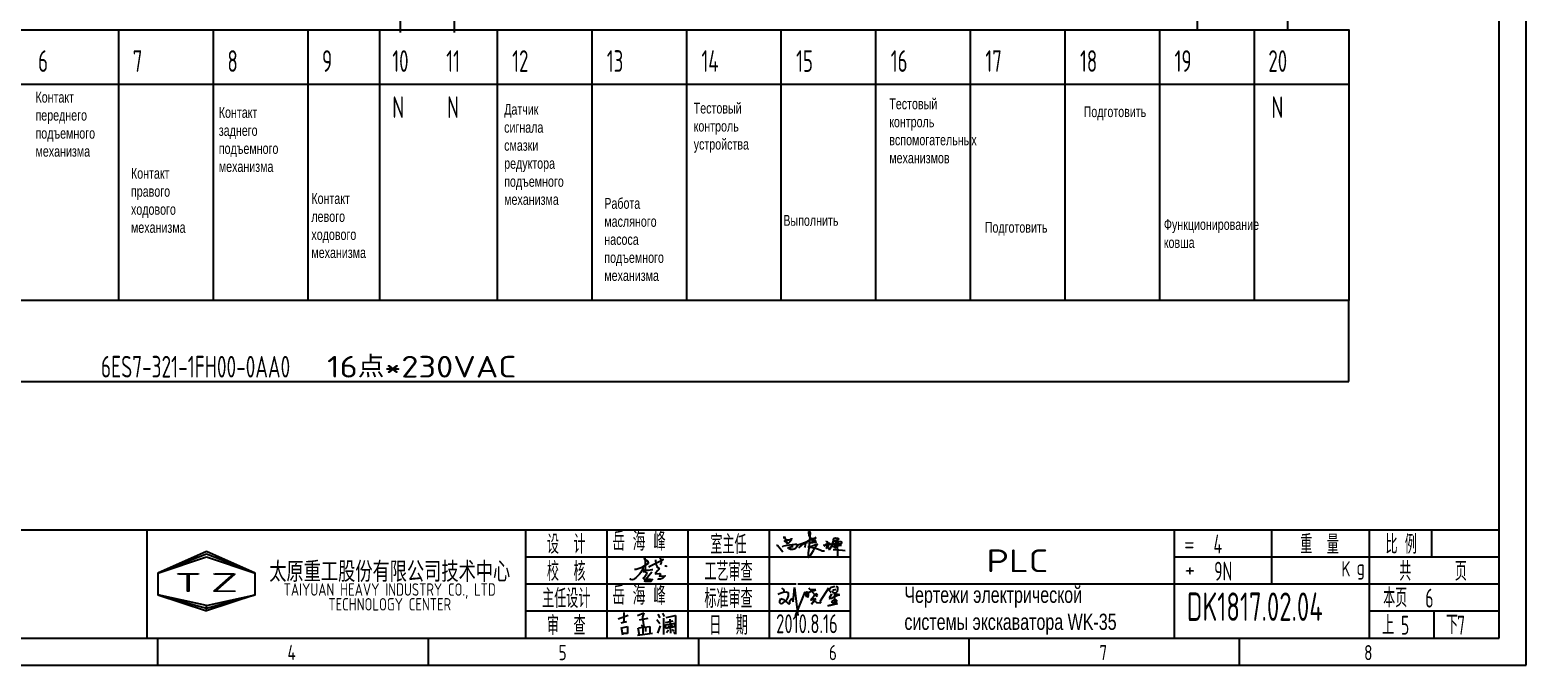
# Model space of a CAD drawing. Extents: x 590 to 9605, y -3741 to 975.
# Drawn here: x 3760.3 to 4037, y -1946.5 to -1829.1 of the extents above; entities that cross this region are included whole.
import ezdxf
from ezdxf.enums import TextEntityAlignment as Align

# ---------------------------------------------------------------- set-up
doc = ezdxf.new("R2010")
doc.units = 0
doc.header["$LTSCALE"] = 2
doc.header["$MEASUREMENT"] = 0
doc.linetypes.add('DASHED2', pattern=[0.375, 0.25, -0.125])
doc.layers.get('0').update_dxf_attribs({"linetype": 'CONTINUOUS'})
for name, color, linetype in [('01', 7, 'CONTINUOUS'), ('11', 3, 'CONTINUOUS'), ('CONTINUOUS', 7, 'CONTINUOUS')]:
    doc.layers.add(name, color=color, linetype=linetype)
doc.styles.add('ROMAN', font='ROMANC.shx', dxfattribs={"width": 0.7, "height": 0.7})
doc.styles.get("Standard").update_dxf_attribs({"font": 'isocp.shx', "width": 0.707, "bigfont": 'dfst.shx'})

# ---------------------------------------------------------------- blocks, each defined once
blk = doc.blocks.new('A$C5BE500A0')
for p, q in [((15.3, 41.2), (22.2, 26.1)), ((15.3, 40.1), (15.3, 41.2)), ((15.4, 37.7), (15.3, 40.1)), ((15.4, 32.4), (21, 34.6)), ((15.5, 31.8), (15.4, 32.4)), ((19.1, 30.1), (15.5, 31.8)), ((22.2, 26.1), (19.1, 30.1)), ((21, 34.6), (24.5, 35.1)), ((24.5, 35.1), (28.2, 35.6)), ((26.8, 30.7), (25.3, 29.5)), ((29.4, 34), (26.8, 30.7)), ((28.2, 35.6), (30.2, 36.8)), ((30.2, 38), (29.4, 34)), ((30.2, 36.8), (30.2, 38)), ((54.4, 27.2), (59.1, 30.4)), ((56.7, 31.7), (57.4, 29.6)), ((59.1, 30.4), (64.7, 33.7)), ((64.4, 48.9), (64.5, 51.6)), ((65.3, 44.3), (64.4, 48.9)), ((64.5, 51.6), (65.9, 52.2)), ((67.1, 48.5), (64.5, 17.9)), ((64.7, 33.7), (72, 37.3)), ((67.5, 39.5), (65.3, 44.3)), ((65.9, 52.2), (66.5, 51.5)), ((66.5, 51.5), (67.1, 48.5)), ((70.3, 36.3), (67.5, 39.5)), ((72, 30.5), (69.3, 29)), ((69.9, 34.1), (69.7, 33.3)), ((69.7, 33.3), (71.9, 33.6)), ((74.6, 36.5), (69.9, 34.1)), ((73.8, 32.8), (70.3, 36.3)), ((71.9, 33.6), (75.3, 34.2)), ((72, 37.3), (77.8, 39)), ((74.8, 31.8), (72, 30.5)), ((72.6, 29.4), (78.2, 30.4)), ((77.7, 30.8), (73.8, 32.8)), ((79.7, 39.2), (74.6, 36.5)), ((76.7, 32.6), (74.8, 31.8)), ((75.3, 34.2), (77, 34.5)), ((77.7, 33.5), (76.7, 32.6)), ((77, 34.5), (78, 34.1)), ((78, 34.1), (77.7, 33.5)), ((80.1, 30.5), (77.7, 30.8)), ((77.8, 39), (79.7, 39.2)), ((78.2, 30.4), (80.1, 30.5)), ((99, 31.4), (100.1, 32)), ((100.1, 32), (101.1, 31.6)), ((101.1, 31.6), (102.1, 30.6)), ((102.1, 30.6), (102.1, 27.7)), ((110.9, 22.6), (113.3, 30.9)), ((112.9, 30.9), (112.3, 30.9)), ((117.4, 32.7), (112.9, 30.9)), ((113.3, 30.9), (114.4, 35)), ((114.4, 35), (115.4, 38.4)), ((115.4, 38.4), (118.1, 38.8)), ((116.7, 30.8), (120.9, 31.8)), ((122.1, 34.8), (117.4, 32.7)), ((118.1, 38.8), (123.3, 38.3)), ((120.9, 31.8), (124.1, 32)), ((121.7, 31.5), (122.2, 1.9)), ((123, 28.1), (121.7, 31.5)), ((124.7, 36.8), (122.1, 34.8)), ((123.3, 38.3), (124.7, 36.8)), ((124.1, 32), (129.1, 31.3)), ((129.1, 31.3), (130.7, 30.3)), ((130.7, 30.3), (130.2, 28.3)), ((0, 24.1), (1.5, 23.9)), ((1.5, 23.9), (12.6, 10.8)), ((11.6, 21), (13.8, 22.8)), ((13.8, 22.8), (17.9, 23.5)), ((17.9, 23.5), (26, 24.9)), ((22.6, 18.1), (23.6, 19.3)), ((23.7, 17.3), (22.6, 18.1)), ((23.3, 27.9), (23.1, 27.8)), ((25.3, 29.5), (23.3, 27.9)), ((23.6, 19.3), (25.8, 19.9)), ((26.1, 16.2), (24.9, 15)), ((25.8, 19.9), (29.2, 20.8)), ((26, 24.9), (36.8, 26.1)), ((28.4, 20), (26.1, 16.2)), ((29.4, 15.2), (28.2, 15.7)), ((29.5, 22.1), (28.4, 20)), ((29.2, 20.8), (33, 21.4)), ((32.4, 15.1), (29.4, 15.2)), ((30.2, 22.7), (29.5, 22.1)), ((31.6, 22.6), (30.2, 22.7)), ((32.8, 22.1), (31.6, 22.6)), ((35, 16.2), (32.4, 15.1)), ((33, 21.4), (32.8, 22.1)), ((37.6, 17.7), (35, 16.2)), ((36.8, 26.1), (40.9, 26)), ((39.7, 20.3), (37.6, 17.7)), ((40.8, 21.6), (39.7, 20.3)), ((40.2, 22.8), (44.3, 25.4)), ((41.7, 24.4), (40.8, 21.6)), ((40.9, 26), (41.7, 24.4)), ((44.3, 25.4), (50.6, 27.7)), ((44.7, 18.7), (49.1, 22.6)), ((49.1, 22.6), (54.4, 27.2)), ((50.6, 27.7), (56.2, 29.3)), ((56.8, 20.6), (55.9, 19.6)), ((56.2, 29.3), (60.8, 29.6)), ((57.6, 25), (56.8, 20.6)), ((57.4, 29.6), (57.6, 25)), ((60.8, 29.6), (62.2, 29.2)), ((66.6, 21), (62.5, 20.6)), ((62.5, 20.6), (75.7, 18.4)), ((64.5, 17.9), (63.3, 8.5)), ((63.3, 8.5), (63.5, 0.1)), ((63.5, 0.1), (64.3, 0)), ((64.3, 0), (67.5, 2.5)), ((69.8, 21.4), (66.6, 21)), ((67.5, 2.5), (73.8, 13.7)), ((68.3, 28.6), (72.6, 29.4)), ((69.3, 29), (68.3, 28.6)), ((76.7, 24.1), (69.8, 21.4)), ((73.8, 13.7), (77.7, 20)), ((75.7, 18.4), (81.9, 16.6)), ((79.9, 25.4), (76.7, 24.1)), ((77.7, 20), (81.2, 25.6)), ((82.1, 26.9), (79.9, 25.4)), ((81.2, 25.6), (82.1, 26.9)), ((81.9, 16.6), (87.3, 14.8)), ((87.3, 14.8), (91.3, 12.9)), ((91.3, 12.9), (94.8, 12.6)), ((94.5, 25.2), (94.9, 23.9)), ((94.8, 12.6), (95.8, 12.8)), ((94.9, 23.9), (95.3, 23)), ((95.3, 23), (95.8, 22.8)), ((95.8, 22.8), (97, 23.3)), ((97, 23.3), (97.8, 25.3)), ((98.5, 23.8), (97.4, 25.9)), ((97.8, 25.3), (100.8, 27)), ((101.1, 23.3), (98.5, 23.8)), ((100.7, 21.1), (99.2, 17.4)), ((99.2, 17.4), (101.9, 20.9)), ((102.1, 27.7), (100.7, 21.1)), ((100.8, 27), (103.5, 26.5)), ((103.3, 23.7), (101.1, 23.3)), ((101.9, 20.9), (103.1, 21.8)), ((103.1, 21.8), (103.7, 20.1)), ((104.7, 23.9), (103.3, 23.7)), ((103.5, 26.5), (104.5, 25.2)), ((103.7, 20.1), (103.9, 18.5)), ((103.9, 18.5), (105, 16.1)), ((104.2, 28.7), (108.3, 26.3)), ((104.5, 25.2), (104.7, 23.9)), ((105, 16.1), (106.4, 15.7)), ((106.4, 15.7), (107.7, 17.3)), ((107.7, 17.3), (110.9, 22.6)), ((108.3, 26.3), (115.7, 20.2)), ((111.7, 21.6), (125.7, 23.5)), ((115.4, 22.1), (111.7, 21.6)), ((112.9, 26.9), (127.4, 26.5)), ((124.7, 26.6), (112.9, 26.9)), ((113.4, 15.2), (124.8, 14.7)), ((122.5, 23.3), (115.4, 22.1)), ((115.7, 20.2), (118.5, 18.9)), ((118.5, 18.9), (120.8, 19.6)), ((120.8, 19.6), (121.1, 20.7)), ((126.4, 24.6), (122.5, 23.3)), ((128.2, 25.5), (123, 28.1)), ((128.1, 26.7), (124.7, 26.6)), ((124.8, 14.7), (132, 14.1)), ((125.7, 23.5), (130.1, 23.8)), ((127.4, 26.5), (126.4, 24.6)), ((130.2, 28.3), (128.1, 26.7)), ((130.5, 24.3), (128.2, 25.5)), ((130.1, 23.8), (130.5, 24.3)), ((132, 14.1), (137.3, 13.6))]:
    blk.add_line(p, q)
blk = doc.blocks.new('lf')
for points in [[(409.4, 317.6), (411.9, 317.6), (420.7, 320.5), (429.4, 326.1), (429, 328.4), (426.7, 330.1), (424.2, 331.3), (423.4, 332.6), (424.4, 333.4), (425, 330.7), (425, 327.4), (425, 324.7), (424.8, 321.8), (424.8, 320.3), (424.8, 318.7), (425, 314.7), (425, 313), (424.8, 313)], [(432.1, 320.3), (430.6, 321.6), (450.9, 331.7), (450.9, 332.2)], [(439.5, 330.9), (440, 324.5), (442, 320.7)], [(446.2, 333.8), (448.1, 330.5), (448.1, 326.7), (446.6, 323.8)], [(421.5, 320.1), (421.3, 317.6), (420, 315.1), (418.6, 312.6), (416.7, 310.5), (414.9, 308.5), (411.9, 305.6), (410.1, 304.1), (408, 302.6), (406.1, 302), (403.6, 302.6), (403.6, 303.5), (403.9, 303.5)], [(421.3, 316.2), (424.8, 315.9), (427.1, 316), (429.8, 316), (434.8, 316.8), (436, 316.8)], [(421.9, 314.1), (423.8, 314.1), (425.4, 313.7), (426, 313), (426.9, 312), (427.1, 312), (426.5, 310.5), (426.1, 309.5), (424.2, 306.6), (423.1, 305.4), (422.1, 304.5), (423.2, 303.3), (427.3, 303.1), (429.8, 303.1), (432.3, 302.9), (435.4, 302.7), (433.1, 299.9), (424.6, 299.5), (424, 300.4), (425.6, 303.3), (434.3, 313.5)], [(441.8, 320.7), (443.7, 320.1), (444.9, 317.6), (443.1, 315.5), (439.7, 311.8), (439.8, 310.6), (445.4, 311.2), (447, 310.3), (445.6, 307.4), (453.6, 308), (450.3, 304.7), (447, 303.3), (443.7, 303.1), (442.9, 303.7)], [(453.4, 322.4), (454.9, 322.2), (455.7, 321.8), (456.1, 321.6), (456.3, 321.4)]]:
    blk.add_lwpolyline(points)

msp = doc.modelspace()

# ---------------------------------------------------------------- linework, layer by layer
for p, q in [((3912, -1931.5), (3972, -1931.5)), ((3869.13, -1937.95), (3870.94, -1937.3)), ((3869.65, -1938.72), (3870.68, -1938.47)), ((3869.65, -1939.5), (3869.9, -1940.92)), ((3869.77, -1939.63), (3870.81, -1939.37)), ((3869.9, -1938.47), (3869.9, -1938.47)), ((3870.14, -1936.77), (3870.14, -1938.58)), ((3870.81, -1939.37), (3870.81, -1940.67)), ((3872.68, -1937.35), (3873.85, -1936.83)), ((3872.68, -1937.35), (3872.68, -1937.35)), ((3872.88, -1939.63), (3874.96, -1939.37)), ((3873.07, -1938.12), (3874.63, -1937.86)), ((3873.85, -1939.42), (3873.33, -1939.16)), ((3873.85, -1936.83), (3873.59, -1937.6)), ((3873.59, -1937.6), (3873.59, -1937.86)), ((3873.59, -1937.86), (3873.85, -1939.42)), ((3874.18, -1939.5), (3874.18, -1940.28)), ((3874.96, -1939.37), (3874.96, -1940.79)), ((3876.27, -1938.06), (3876.81, -1938.79)), ((3876.45, -1937.12), (3876.81, -1937.76)), ((3876.45, -1940.61), (3876.96, -1939.27)), ((3877.27, -1936.91), (3877.63, -1937.54)), ((3877.51, -1937.85), (3877.51, -1940.85)), ((3877.81, -1939), (3877.84, -1939.7)), ((3879.51, -1938.79), (3877.84, -1939.12)), ((3877.84, -1939.7), (3879.63, -1939.39)), ((3877.87, -1938.64), (3879.3, -1938.33)), ((3877.97, -1937.7), (3879.66, -1937.33)), ((3878.27, -1939.3), (3878.45, -1939.45)), ((3878.66, -1938), (3878.75, -1940.61)), ((3879.09, -1939.12), (3878.91, -1939.45)), ((3879.63, -1939.39), (3879.51, -1938.79)), ((3879.66, -1937.33), (3879.7, -1937.33)), ((3879.7, -1937.33), (3879.7, -1940.79)), ((3870.81, -1940.67), (3869.77, -1940.67)), ((3872.69, -1940.97), (3875.46, -1940.61)), ((3872.76, -1939.63), (3873.01, -1940.92)), ((3873.66, -1939.63), (3873.66, -1940.67)), ((3878.4, -1940.04), (3878.06, -1940.55)), ((3879.08, -1939.87), (3879.42, -1940.21)), ((3879.7, -1940.79), (3879.42, -1940.48))]:
    msp.add_line(p, q)
at = {"layer": '01', "color": 1, "linetype": 'ByBlock', "ltscale": 2}
for p, q in [((3976.15, -1747.69), (3976.15, -1829.06)), ((3776.71, -1829.06), (3776.71, -1879.06)), ((3794.21, -1829.06), (3794.21, -1879.06)), ((3811.71, -1829.06), (3811.71, -1879.06)), ((3811.71, -1829.06), (3811.71, -1879.06)), ((3824.98, -1829.06), (3824.98, -1879.06)), ((3846.71, -1829.06), (3846.71, -1879.06)), ((3864.21, -1829.06), (3864.21, -1879.06)), ((3881.71, -1829.06), (3881.71, -1879.06)), ((3899.21, -1829.06), (3899.21, -1879.06)), ((3916.71, -1829.06), (3916.71, -1879.06)), ((3934.21, -1829.06), (3934.21, -1879.06)), ((3951.71, -1829.06), (3951.71, -1879.06)), ((3671.71, -1839.06), (4004.21, -1839.06)), ((4004.21, -1894.06), (4004.21, -1879.06)), ((3671.71, -1894.06), (4004.21, -1894.06))]:
    msp.add_line(p, q, dxfattribs=at)
msp.add_lwpolyline([(3671.71, -1829.06), (4004.21, -1829.06), (4004.21, -1879.06), (3671.71, -1879.06)], close=True, dxfattribs=at)
at = {"layer": 'CONTINUOUS', "color": 3}
for p, q in [((4037, -1946.5), (4037, -1649.5)), ((3617, -1946.5), (4037, -1946.5))]:
    msp.add_line(p, q, dxfattribs=at)
at = {"layer": 'CONTINUOUS'}
for p, q in [((4032, -1941.5), (4032, -1669.5)), ((4019.5, -1921.5), (4019.5, -1926.5)), ((3898.66, -1933.48), (3898.91, -1933.28)), ((3898.66, -1933.48), (3898.91, -1933.28)), ((3898.66, -1933.48), (3898.91, -1933.28)), ((3898.66, -1933.48), (3898.91, -1933.28)), ((3898.91, -1933.28), (3899.27, -1933.12)), ((3898.91, -1933.28), (3899.27, -1933.12)), ((3898.91, -1933.28), (3899.27, -1933.12)), ((3898.91, -1933.28), (3899.27, -1933.12)), ((3899.27, -1933.12), (3899.63, -1933.02)), ((3899.27, -1933.12), (3899.63, -1933.02)), ((3899.27, -1933.12), (3899.63, -1933.02)), ((3899.27, -1933.12), (3899.63, -1933.02)), ((3899.32, -1932.31), (3899.68, -1932.51)), ((3899.32, -1932.31), (3899.68, -1932.51)), ((3899.32, -1932.31), (3899.68, -1932.51)), ((3899.32, -1932.31), (3899.68, -1932.51)), ((3899.63, -1933.02), (3900.14, -1932.97)), ((3899.63, -1933.02), (3900.14, -1932.97)), ((3899.63, -1933.02), (3900.14, -1932.97)), ((3899.63, -1933.02), (3900.14, -1932.97)), ((3899.68, -1932.51), (3899.73, -1932.67)), ((3899.68, -1932.51), (3899.73, -1932.67)), ((3899.68, -1932.51), (3899.73, -1932.67)), ((3899.68, -1932.51), (3899.73, -1932.67)), ((3899.73, -1932.67), (3899.73, -1932.97)), ((3899.73, -1932.67), (3899.73, -1932.97)), ((3899.73, -1932.67), (3899.73, -1932.97)), ((3899.73, -1932.67), (3899.73, -1932.97)), ((3900.14, -1932.97), (3900.55, -1933.07)), ((3900.14, -1932.97), (3900.55, -1933.07)), ((3900.14, -1932.97), (3900.55, -1933.07)), ((3900.14, -1932.97), (3900.55, -1933.07)), ((3900.55, -1933.68), (3900.44, -1934.04)), ((3900.55, -1933.68), (3900.44, -1934.04)), ((3900.55, -1933.68), (3900.44, -1934.04)), ((3900.55, -1933.68), (3900.44, -1934.04)), ((3900.55, -1933.07), (3900.55, -1933.28)), ((3900.55, -1933.07), (3900.55, -1933.28)), ((3900.55, -1933.07), (3900.55, -1933.28)), ((3900.55, -1933.07), (3900.55, -1933.28)), ((3900.55, -1933.28), (3900.55, -1933.68)), ((3900.55, -1933.28), (3900.55, -1933.68)), ((3900.55, -1933.28), (3900.55, -1933.68)), ((3900.55, -1933.28), (3900.55, -1933.68)), ((3901.46, -1934.81), (3901.72, -1932.16)), ((3901.46, -1934.81), (3901.72, -1932.16)), ((3901.46, -1934.81), (3901.72, -1932.16)), ((3901.46, -1934.81), (3901.72, -1932.16)), ((3901.72, -1932.16), (3902.33, -1937.35)), ((3901.72, -1932.16), (3902.33, -1937.35)), ((3901.72, -1932.16), (3902.33, -1937.35)), ((3901.72, -1932.16), (3902.33, -1937.35)), ((3901.87, -1937.41), (3903.66, -1932.99)), ((3901.87, -1937.41), (3903.66, -1932.99)), ((3901.87, -1937.41), (3903.66, -1932.99)), ((3901.87, -1937.41), (3903.66, -1932.99)), ((3903.71, -1933.07), (3903.82, -1933.55)), ((3903.71, -1933.07), (3903.82, -1933.55)), ((3903.71, -1933.07), (3903.82, -1933.55)), ((3903.71, -1933.07), (3903.82, -1933.55)), ((3903.82, -1933.07), (3903.96, -1932.96)), ((3903.82, -1933.07), (3903.96, -1932.96)), ((3903.82, -1933.07), (3903.96, -1932.96)), ((3903.82, -1933.07), (3903.96, -1932.96)), ((3903.93, -1933.88), (3903.82, -1933.07)), ((3903.93, -1933.88), (3903.82, -1933.07)), ((3903.93, -1933.88), (3903.82, -1933.07)), ((3903.93, -1933.88), (3903.82, -1933.07)), ((3903.82, -1933.55), (3903.93, -1933.88)), ((3903.82, -1933.55), (3903.93, -1933.88)), ((3903.82, -1933.55), (3903.93, -1933.88)), ((3903.82, -1933.55), (3903.93, -1933.88)), ((3903.96, -1932.96), (3904.11, -1932.96)), ((3903.96, -1932.96), (3904.11, -1932.96)), ((3903.96, -1932.96), (3904.11, -1932.96)), ((3903.96, -1932.96), (3904.11, -1932.96)), ((3904.04, -1933.66), (3904.07, -1933.4)), ((3904.04, -1933.66), (3904.07, -1933.4)), ((3904.04, -1933.66), (3904.07, -1933.4)), ((3904.04, -1933.66), (3904.07, -1933.4)), ((3904.07, -1933.91), (3904.04, -1933.66)), ((3904.07, -1933.91), (3904.04, -1933.66)), ((3904.07, -1933.91), (3904.04, -1933.66)), ((3904.07, -1933.91), (3904.04, -1933.66)), ((3904.07, -1933.4), (3904.15, -1933.22)), ((3904.07, -1933.4), (3904.15, -1933.22)), ((3904.07, -1933.4), (3904.15, -1933.22)), ((3904.07, -1933.4), (3904.15, -1933.22)), ((3904.18, -1933.99), (3904.07, -1933.91)), ((3904.18, -1933.99), (3904.07, -1933.91)), ((3904.18, -1933.99), (3904.07, -1933.91)), ((3904.18, -1933.99), (3904.07, -1933.91)), ((3904.11, -1932.96), (3904.26, -1933.29)), ((3904.11, -1932.96), (3904.26, -1933.29)), ((3904.11, -1932.96), (3904.26, -1933.29)), ((3904.11, -1932.96), (3904.26, -1933.29)), ((3904.15, -1933.22), (3904.4, -1933.03)), ((3904.15, -1933.22), (3904.4, -1933.03)), ((3904.15, -1933.22), (3904.4, -1933.03)), ((3904.15, -1933.22), (3904.4, -1933.03)), ((3904.26, -1933.66), (3904.18, -1933.99)), ((3904.26, -1933.66), (3904.18, -1933.99)), ((3904.26, -1933.66), (3904.18, -1933.99)), ((3904.26, -1933.66), (3904.18, -1933.99)), ((3904.26, -1933.29), (3904.26, -1933.66)), ((3904.26, -1933.29), (3904.26, -1933.66)), ((3904.26, -1933.29), (3904.26, -1933.66)), ((3904.26, -1933.29), (3904.26, -1933.66)), ((3904.37, -1932.3), (3905.51, -1933.58)), ((3904.55, -1932.52), (3904.37, -1932.3)), ((3904.37, -1932.3), (3905.51, -1933.58)), ((3904.55, -1932.52), (3904.37, -1932.3)), ((3904.37, -1932.3), (3905.51, -1933.58)), ((3904.55, -1932.52), (3904.37, -1932.3)), ((3904.37, -1932.3), (3905.51, -1933.58)), ((3904.55, -1932.52), (3904.37, -1932.3)), ((3904.4, -1933.03), (3904.81, -1932.85)), ((3904.4, -1933.03), (3904.81, -1932.85)), ((3904.4, -1933.03), (3904.81, -1932.85)), ((3904.4, -1933.03), (3904.81, -1932.85)), ((3905.65, -1932.59), (3904.55, -1932.52)), ((3905.65, -1932.59), (3904.55, -1932.52)), ((3905.65, -1932.59), (3904.55, -1932.52)), ((3905.65, -1932.59), (3904.55, -1932.52)), ((3904.81, -1932.85), (3905.32, -1932.7)), ((3904.81, -1932.85), (3905.32, -1932.7)), ((3904.81, -1932.85), (3905.32, -1932.7)), ((3904.81, -1932.85), (3905.32, -1932.7)), ((3905.18, -1933.95), (3904.88, -1934.24)), ((3905.18, -1933.95), (3904.88, -1934.24)), ((3905.18, -1933.95), (3904.88, -1934.24)), ((3905.18, -1933.95), (3904.88, -1934.24)), ((3905.62, -1933.4), (3905.18, -1933.95)), ((3905.62, -1933.4), (3905.18, -1933.95)), ((3905.62, -1933.4), (3905.18, -1933.95)), ((3905.62, -1933.4), (3905.18, -1933.95)), ((3905.32, -1932.7), (3905.65, -1932.59)), ((3905.32, -1932.7), (3905.65, -1932.59)), ((3905.32, -1932.7), (3905.65, -1932.59)), ((3905.32, -1932.7), (3905.65, -1932.59)), ((3905.51, -1933.58), (3905.84, -1933.84)), ((3905.51, -1933.58), (3905.84, -1933.84)), ((3905.51, -1933.58), (3905.84, -1933.84)), ((3905.51, -1933.58), (3905.84, -1933.84)), ((3905.87, -1933.33), (3905.62, -1933.4)), ((3905.87, -1933.33), (3905.62, -1933.4)), ((3905.87, -1933.33), (3905.62, -1933.4)), ((3905.87, -1933.33), (3905.62, -1933.4)), ((3905.84, -1933.84), (3905.98, -1933.58)), ((3905.84, -1933.84), (3905.98, -1933.58)), ((3905.84, -1933.84), (3905.98, -1933.58)), ((3905.84, -1933.84), (3905.98, -1933.58)), ((3905.98, -1933.58), (3905.87, -1933.33)), ((3905.98, -1933.58), (3905.87, -1933.33)), ((3905.98, -1933.58), (3905.87, -1933.33)), ((3905.98, -1933.58), (3905.87, -1933.33)), ((3906.53, -1934.6), (3908.03, -1932.22)), ((3906.53, -1934.6), (3908.03, -1932.22)), ((3906.53, -1934.6), (3908.03, -1932.22)), ((3906.53, -1934.6), (3908.03, -1932.22)), ((3908.02, -1932.29), (3908.15, -1932.71)), ((3908.02, -1932.29), (3908.15, -1932.71)), ((3908.02, -1932.29), (3908.15, -1932.71)), ((3908.02, -1932.29), (3908.15, -1932.71)), ((3908.12, -1932.55), (3908.48, -1932.12)), ((3908.12, -1932.55), (3908.48, -1932.12)), ((3908.12, -1932.55), (3908.48, -1932.12)), ((3908.12, -1932.55), (3908.48, -1932.12)), ((3908.31, -1933.82), (3908.12, -1934.11)), ((3908.31, -1933.82), (3908.12, -1934.11)), ((3908.31, -1933.82), (3908.12, -1934.11)), ((3908.31, -1933.82), (3908.12, -1934.11)), ((3908.15, -1932.71), (3908.38, -1932.97)), ((3908.15, -1932.71), (3908.38, -1932.97)), ((3908.15, -1932.71), (3908.38, -1932.97)), ((3908.15, -1932.71), (3908.38, -1932.97)), ((3908.48, -1933.49), (3908.31, -1933.82)), ((3908.48, -1933.49), (3908.31, -1933.82)), ((3908.48, -1933.49), (3908.31, -1933.82)), ((3908.48, -1933.49), (3908.31, -1933.82)), ((3908.38, -1932.97), (3908.51, -1933.01)), ((3908.38, -1932.97), (3908.51, -1933.01)), ((3908.38, -1932.97), (3908.51, -1933.01)), ((3908.38, -1932.97), (3908.51, -1933.01)), ((3908.48, -1932.12), (3908.77, -1932.03)), ((3908.48, -1932.12), (3908.77, -1932.03)), ((3908.48, -1932.12), (3908.77, -1932.03)), ((3908.48, -1932.12), (3908.77, -1932.03)), ((3908.57, -1933.36), (3908.48, -1933.49)), ((3908.57, -1933.36), (3908.48, -1933.49)), ((3908.57, -1933.36), (3908.48, -1933.49)), ((3908.57, -1933.36), (3908.48, -1933.49)), ((3908.57, -1934.11), (3909.1, -1933.85)), ((3908.57, -1934.11), (3909.1, -1933.85)), ((3908.57, -1934.11), (3909.1, -1933.85)), ((3908.57, -1934.11), (3909.1, -1933.85)), ((3908.71, -1932.97), (3908.77, -1932.74)), ((3908.71, -1932.97), (3908.77, -1932.74)), ((3908.71, -1932.97), (3908.77, -1932.74)), ((3908.71, -1932.97), (3908.77, -1932.74)), ((3908.9, -1933.2), (3908.71, -1932.97)), ((3908.9, -1933.2), (3908.71, -1932.97)), ((3908.9, -1933.2), (3908.71, -1932.97)), ((3908.9, -1933.2), (3908.71, -1932.97)), ((3908.77, -1932.03), (3909.16, -1931.93)), ((3908.77, -1932.03), (3909.16, -1931.93)), ((3908.77, -1932.03), (3909.16, -1931.93)), ((3908.77, -1932.03), (3909.16, -1931.93)), ((3908.77, -1932.74), (3908.97, -1932.58)), ((3908.77, -1932.74), (3908.97, -1932.58)), ((3908.77, -1932.74), (3908.97, -1932.58)), ((3908.77, -1932.74), (3908.97, -1932.58)), ((3909.33, -1933.17), (3908.9, -1933.2)), ((3909.33, -1933.17), (3908.9, -1933.2)), ((3909.33, -1933.17), (3908.9, -1933.2)), ((3909.33, -1933.17), (3908.9, -1933.2)), ((3908.97, -1932.58), (3909.23, -1932.52)), ((3908.97, -1932.58), (3909.23, -1932.52)), ((3908.97, -1932.58), (3909.23, -1932.52)), ((3908.97, -1932.58), (3909.23, -1932.52)), ((3909.1, -1933.3), (3909.13, -1933.66)), ((3910.08, -1933.49), (3909.1, -1933.3)), ((3909.1, -1933.3), (3909.13, -1933.66)), ((3910.08, -1933.49), (3909.1, -1933.3)), ((3909.1, -1933.3), (3909.13, -1933.66)), ((3910.08, -1933.49), (3909.1, -1933.3)), ((3909.1, -1933.3), (3909.13, -1933.66)), ((3910.08, -1933.49), (3909.1, -1933.3)), ((3909.1, -1933.85), (3909.55, -1933.66)), ((3909.13, -1933.66), (3909.1, -1934.15)), ((3909.1, -1933.85), (3909.55, -1933.66)), ((3909.13, -1933.66), (3909.1, -1934.15)), ((3909.1, -1933.85), (3909.55, -1933.66)), ((3909.13, -1933.66), (3909.1, -1934.15)), ((3909.1, -1933.85), (3909.55, -1933.66)), ((3909.13, -1933.66), (3909.1, -1934.15)), ((3909.23, -1932.52), (3909.33, -1932.48)), ((3909.23, -1932.52), (3909.33, -1932.48)), ((3909.23, -1932.52), (3909.33, -1932.48)), ((3909.23, -1932.52), (3909.33, -1932.48)), ((3909.59, -1932.91), (3909.33, -1933.17)), ((3909.59, -1932.91), (3909.33, -1933.17)), ((3909.59, -1932.91), (3909.33, -1933.17)), ((3909.59, -1932.91), (3909.33, -1933.17)), ((3909.42, -1931.93), (3909.65, -1932.06)), ((3909.42, -1931.93), (3909.65, -1932.06)), ((3909.42, -1931.93), (3909.65, -1932.06)), ((3909.42, -1931.93), (3909.65, -1932.06)), ((3909.55, -1933.66), (3910.08, -1933.49)), ((3909.55, -1933.66), (3910.08, -1933.49)), ((3909.55, -1933.66), (3910.08, -1933.49)), ((3909.55, -1933.66), (3910.08, -1933.49)), ((3909.69, -1932.45), (3909.59, -1932.91)), ((3909.69, -1932.45), (3909.59, -1932.91)), ((3909.69, -1932.45), (3909.59, -1932.91)), ((3909.69, -1932.45), (3909.59, -1932.91)), ((3909.65, -1932.06), (3909.69, -1932.45)), ((3909.65, -1932.06), (3909.69, -1932.45)), ((3909.65, -1932.06), (3909.69, -1932.45)), ((3909.65, -1932.06), (3909.69, -1932.45)), ((3899.01, -1934.7), (3899.12, -1934.35)), ((3899.01, -1934.7), (3899.12, -1934.35)), ((3899.01, -1934.7), (3899.12, -1934.35)), ((3899.01, -1934.7), (3899.12, -1934.35)), ((3899.01, -1935.01), (3899.01, -1934.7)), ((3899.01, -1935.01), (3899.01, -1934.7)), ((3899.01, -1935.01), (3899.01, -1934.7)), ((3899.01, -1935.01), (3899.01, -1934.7)), ((3899.27, -1935.27), (3899.01, -1935.01)), ((3899.27, -1935.27), (3899.01, -1935.01)), ((3899.27, -1935.27), (3899.01, -1935.01)), ((3899.27, -1935.27), (3899.01, -1935.01)), ((3899.12, -1934.35), (3899.17, -1934.19)), ((3899.12, -1934.35), (3899.17, -1934.19)), ((3899.12, -1934.35), (3899.17, -1934.19)), ((3899.12, -1934.35), (3899.17, -1934.19)), ((3899.17, -1934.19), (3899.37, -1934.25)), ((3899.17, -1934.19), (3899.37, -1934.25)), ((3899.17, -1934.19), (3899.37, -1934.25)), ((3899.17, -1934.19), (3899.37, -1934.25)), ((3899.93, -1934.7), (3899.27, -1935.27)), ((3899.93, -1934.7), (3899.27, -1935.27)), ((3899.93, -1934.7), (3899.27, -1935.27)), ((3899.93, -1934.7), (3899.27, -1935.27)), ((3899.37, -1934.25), (3899.73, -1934.4)), ((3899.37, -1934.25), (3899.73, -1934.4)), ((3899.37, -1934.25), (3899.73, -1934.4)), ((3899.37, -1934.25), (3899.73, -1934.4)), ((3899.73, -1934.4), (3900.09, -1934.76)), ((3899.73, -1934.4), (3900.09, -1934.76)), ((3899.73, -1934.4), (3900.09, -1934.76)), ((3899.73, -1934.4), (3900.09, -1934.76)), ((3900.24, -1934.45), (3899.93, -1934.7)), ((3900.24, -1934.45), (3899.93, -1934.7)), ((3900.24, -1934.45), (3899.93, -1934.7)), ((3900.24, -1934.45), (3899.93, -1934.7)), ((3900.09, -1934.76), (3900.39, -1935.01)), ((3900.09, -1934.76), (3900.39, -1935.01)), ((3900.09, -1934.76), (3900.39, -1935.01)), ((3900.09, -1934.76), (3900.39, -1935.01)), ((3900.44, -1934.04), (3900.24, -1934.45)), ((3900.44, -1934.04), (3900.24, -1934.45)), ((3900.44, -1934.04), (3900.24, -1934.45)), ((3900.44, -1934.04), (3900.24, -1934.45)), ((3900.39, -1935.01), (3900.55, -1935.11)), ((3900.39, -1935.01), (3900.55, -1935.11)), ((3900.39, -1935.01), (3900.55, -1935.11)), ((3900.39, -1935.01), (3900.55, -1935.11)), ((3900.55, -1935.11), (3900.85, -1935.21)), ((3900.55, -1935.11), (3900.85, -1935.21)), ((3900.55, -1935.11), (3900.85, -1935.21)), ((3900.55, -1935.11), (3900.85, -1935.21)), ((3900.85, -1934.6), (3901.01, -1934.35)), ((3900.85, -1934.6), (3901.01, -1934.35)), ((3900.85, -1934.6), (3901.01, -1934.35)), ((3900.85, -1934.6), (3901.01, -1934.35)), ((3900.85, -1935.21), (3900.85, -1934.6)), ((3900.85, -1935.21), (3900.85, -1934.6)), ((3900.85, -1935.21), (3900.85, -1934.6)), ((3900.85, -1935.21), (3900.85, -1934.6)), ((3901.01, -1934.35), (3901.21, -1934.14)), ((3901.01, -1934.35), (3901.21, -1934.14)), ((3901.01, -1934.35), (3901.21, -1934.14)), ((3901.01, -1934.35), (3901.21, -1934.14)), ((3901.21, -1934.14), (3901.26, -1934.25)), ((3901.21, -1934.14), (3901.26, -1934.25)), ((3901.21, -1934.14), (3901.26, -1934.25)), ((3901.21, -1934.14), (3901.26, -1934.25)), ((3901.26, -1934.25), (3901.41, -1934.6)), ((3901.26, -1934.25), (3901.41, -1934.6)), ((3901.26, -1934.25), (3901.41, -1934.6)), ((3901.26, -1934.25), (3901.41, -1934.6)), ((3901.41, -1934.6), (3901.41, -1934.7)), ((3901.41, -1934.6), (3901.41, -1934.7)), ((3901.41, -1934.6), (3901.41, -1934.7)), ((3901.41, -1934.6), (3901.41, -1934.7)), ((3901.41, -1934.7), (3901.46, -1934.81)), ((3901.41, -1934.7), (3901.46, -1934.81)), ((3901.41, -1934.7), (3901.46, -1934.81)), ((3901.41, -1934.7), (3901.46, -1934.81)), ((3904.88, -1934.24), (3904.66, -1934.46)), ((3904.88, -1934.24), (3904.66, -1934.46)), ((3904.88, -1934.24), (3904.66, -1934.46)), ((3904.88, -1934.24), (3904.66, -1934.46)), ((3904.66, -1934.46), (3904.77, -1934.43)), ((3904.66, -1934.46), (3904.77, -1934.43)), ((3904.66, -1934.46), (3904.77, -1934.43)), ((3904.66, -1934.46), (3904.77, -1934.43)), ((3904.77, -1934.43), (3905.47, -1934.21)), ((3904.77, -1934.43), (3905.47, -1934.21)), ((3904.77, -1934.43), (3905.47, -1934.21)), ((3904.77, -1934.43), (3905.47, -1934.21)), ((3904.85, -1935.23), (3905.43, -1934.54)), ((3904.85, -1935.23), (3905.43, -1934.54)), ((3904.85, -1935.23), (3905.43, -1934.54)), ((3904.85, -1935.23), (3905.43, -1934.54)), ((3905.29, -1934.68), (3904.85, -1935.23)), ((3905.29, -1934.68), (3904.85, -1935.23)), ((3905.29, -1934.68), (3904.85, -1935.23)), ((3905.29, -1934.68), (3904.85, -1935.23)), ((3905.65, -1934.24), (3905.29, -1934.68)), ((3905.65, -1934.24), (3905.29, -1934.68)), ((3905.65, -1934.24), (3905.29, -1934.68)), ((3905.65, -1934.24), (3905.29, -1934.68)), ((3905.43, -1934.54), (3905.51, -1934.54)), ((3905.43, -1934.54), (3905.51, -1934.54)), ((3905.43, -1934.54), (3905.51, -1934.54)), ((3905.43, -1934.54), (3905.51, -1934.54)), ((3905.47, -1934.21), (3905.62, -1934.24)), ((3905.47, -1934.21), (3905.62, -1934.24)), ((3905.47, -1934.21), (3905.62, -1934.24)), ((3905.47, -1934.21), (3905.62, -1934.24)), ((3905.51, -1934.54), (3905.62, -1934.79)), ((3905.51, -1934.54), (3905.62, -1934.79)), ((3905.51, -1934.54), (3905.62, -1934.79)), ((3905.51, -1934.54), (3905.62, -1934.79)), ((3905.62, -1934.24), (3905.65, -1934.24)), ((3905.62, -1934.24), (3905.65, -1934.24)), ((3905.62, -1934.24), (3905.65, -1934.24)), ((3905.62, -1934.24), (3905.65, -1934.24)), ((3905.62, -1934.79), (3905.8, -1934.94)), ((3905.62, -1934.79), (3905.8, -1934.94)), ((3905.62, -1934.79), (3905.8, -1934.94)), ((3905.62, -1934.79), (3905.8, -1934.94)), ((3905.8, -1934.94), (3906.57, -1935.01)), ((3905.8, -1934.94), (3906.57, -1935.01)), ((3905.8, -1934.94), (3906.57, -1935.01)), ((3905.8, -1934.94), (3906.57, -1935.01)), ((3906.59, -1935.01), (3906.53, -1934.6)), ((3906.59, -1935.01), (3906.53, -1934.6)), ((3906.59, -1935.01), (3906.53, -1934.6)), ((3906.59, -1935.01), (3906.53, -1934.6)), ((3907.86, -1935.52), (3909.72, -1935.13)), ((3907.86, -1935.52), (3909.72, -1935.13)), ((3907.86, -1935.52), (3909.72, -1935.13)), ((3907.86, -1935.52), (3909.72, -1935.13)), ((3909.2, -1935.22), (3907.86, -1935.52)), ((3909.2, -1935.22), (3907.86, -1935.52)), ((3909.2, -1935.22), (3907.86, -1935.52)), ((3909.2, -1935.22), (3907.86, -1935.52)), ((3908.12, -1934.11), (3908.22, -1934.18)), ((3908.12, -1934.11), (3908.22, -1934.18)), ((3908.12, -1934.11), (3908.22, -1934.18)), ((3908.12, -1934.11), (3908.22, -1934.18)), ((3908.22, -1934.18), (3908.57, -1934.11)), ((3908.22, -1934.18), (3908.57, -1934.11)), ((3908.22, -1934.18), (3908.57, -1934.11)), ((3908.22, -1934.18), (3908.57, -1934.11)), ((3908.54, -1934.86), (3908.77, -1934.57)), ((3908.54, -1934.86), (3908.77, -1934.57)), ((3908.54, -1934.86), (3908.77, -1934.57)), ((3908.54, -1934.86), (3908.77, -1934.57)), ((3909.06, -1935.09), (3908.54, -1934.86)), ((3909.06, -1935.09), (3908.54, -1934.86)), ((3909.06, -1935.09), (3908.54, -1934.86)), ((3909.06, -1935.09), (3908.54, -1934.86)), ((3908.77, -1934.57), (3909.26, -1934.38)), ((3908.77, -1934.57), (3909.26, -1934.38)), ((3908.77, -1934.57), (3909.26, -1934.38)), ((3908.77, -1934.57), (3909.26, -1934.38)), ((3909.1, -1934.64), (3909.06, -1935.09)), ((3909.1, -1934.64), (3909.06, -1935.09)), ((3909.1, -1934.64), (3909.06, -1935.09)), ((3909.1, -1934.64), (3909.06, -1935.09)), ((3909.1, -1934.15), (3909.1, -1934.64)), ((3909.1, -1934.15), (3909.1, -1934.64)), ((3909.1, -1934.15), (3909.1, -1934.64)), ((3909.1, -1934.15), (3909.1, -1934.64)), ((3909.42, -1935), (3909.2, -1935.22)), ((3909.42, -1935), (3909.2, -1935.22)), ((3909.42, -1935), (3909.2, -1935.22)), ((3909.42, -1935), (3909.2, -1935.22)), ((3909.26, -1934.38), (3909.46, -1934.51)), ((3909.26, -1934.38), (3909.46, -1934.51)), ((3909.26, -1934.38), (3909.46, -1934.51)), ((3909.26, -1934.38), (3909.46, -1934.51)), ((3909.46, -1934.51), (3909.42, -1935)), ((3909.46, -1934.51), (3909.42, -1935)), ((3909.46, -1934.51), (3909.42, -1935)), ((3909.46, -1934.51), (3909.42, -1935)), ((4020, -1941.5), (4020, -1936.5)), ((3637, -1941.5), (4032, -1941.5)), ((3834, -1946.5), (3834, -1941.5)), ((3852, -1941.5), (3912, -1941.5))]:
    msp.add_line(p, q, dxfattribs=at)
at = {"layer": 'CONTINUOUS', "color": 0, "linetype": 'Continuous', "ltscale": 2}
for p, q in [((3828.85, -1829.53), (3828.85, -1694.15)), ((3838.83, -1829.53), (3838.83, -1694.15)), ((3992.88, -1694.15), (3992.88, -1829.06))]:
    msp.add_line(p, q, dxfattribs=at)
at = {"layer": 'CONTINUOUS', "color": 1}
for p, q in [((3969.21, -1829.06), (3969.21, -1879.06)), ((3986.71, -1829.06), (3986.71, -1879.06)), ((3986.71, -1829.06), (3986.71, -1879.06)), ((4004.21, -1829.06), (4004.21, -1879.06))]:
    msp.add_line(p, q, dxfattribs=at)
at = {"layer": 'CONTINUOUS', "linetype": 'Continuous'}
for p, q in [((3637, -1921.5), (4032, -1921.5)), ((3782, -1941.5), (3782, -1921.5)), ((3852, -1941.5), (3852, -1921.5)), ((3867, -1921.5), (3867, -1941.5)), ((3882, -1921.5), (3882, -1941.5)), ((3897, -1921.5), (3897, -1941.5)), ((3912, -1921.5), (3912, -1941.5)), ((3972, -1941.5), (3972, -1921.5)), ((3989.89, -1921.5), (3989.89, -1931.5)), ((4008, -1921.5), (4008, -1941.5)), ((3793, -1925.5), (3784, -1929.5)), ((3802, -1929.5), (3793, -1925.5)), ((3793, -1926), (3784, -1929.5)), ((3784, -1929.5), (3793, -1926.5)), ((3802, -1929.5), (3793, -1926)), ((3793, -1926.5), (3802, -1929.5)), ((3852, -1926.5), (3902, -1926.5)), ((3902, -1926.5), (3912, -1926.5)), ((3902, -1926.5), (3912, -1926.5)), ((3972, -1926.5), (4032, -1926.5)), ((3784, -1929.5), (3784, -1933.5)), ((3802, -1933.5), (3802, -1929.5)), ((3784, -1933.5), (3793, -1936.5)), ((3793, -1935.5), (3784, -1933.5)), ((3784, -1933.5), (3793, -1936)), ((3793, -1936), (3802, -1933.5)), ((3802, -1933.5), (3793, -1936.5)), ((3793, -1935.5), (3802, -1933.5)), ((3852, -1931.5), (3902, -1931.5)), ((3902.32, -1931.5), (3912, -1931.5)), ((3972, -1931.5), (4032, -1931.5)), ((3793, -1936.5), (3793, -1935.5)), ((3793, -1936.5), (3793, -1935.5)), ((3852, -1936.5), (3902, -1936.5)), ((3902, -1936.5), (3912, -1936.5)), ((4008, -1936.5), (4032, -1936.5)), ((3784, -1946.5), (3784, -1941.5)), ((3884, -1946.5), (3884, -1941.5)), ((3934, -1946.5), (3934, -1941.5)), ((3984, -1946.5), (3984, -1941.5))]:
    msp.add_line(p, q, dxfattribs=at)

# ---------------------------------------------------------------- block references
for name, p, xscale, yscale, zscale in [('A$C5BE500A0', (3898.4, -1926.55), 0.09216000000242275, 0.09215999999923952, 0.09216000000000003), ('lf', (3819.72, -1969.41), 0.1280000000006112, 0.1279999999999291, 0.128)]:
    msp.add_blockref(name, p, dxfattribs=dict(xscale=xscale, yscale=yscale, zscale=zscale))

# ---------------------------------------------------------------- texts
at = {"width": 1.327551}
msp.add_text('PLC', height=4.2, dxfattribs=at).set_placement((3937.21, -1929.32), (3948.64, -1929.32), align=Align.FIT)
at = {"char_height": 3.5, "attachment_point": 1}
for s, insert, width in [('岳 海 峰', (3868.02, -1921.87), 12.9495), ('岳 海 峰', (3868.02, -1931.87), 12.9495), ('2010.8.16', (3898.32, -1937.11), 12.1142)]:
    msp.add_mtext(s, dxfattribs=dict(at, insert=insert, width=width))
at = {"layer": '11', "width": 0.707}
msp.add_text('DK1817.02.04', height=5.25, dxfattribs=at).set_placement((3974.27, -1938.33))
at = {"layer": 'CONTINUOUS', "color": 1, "width": 0.707}
for s, p in [('6', (3761.84, -1836.81)), ('7', (3779.34, -1836.81)), ('8', (3796.84, -1836.81)), ('9', (3814.34, -1836.81)), ('12', (3849.5, -1836.81)), ('13', (3867, -1836.81)), ('14', (3884.5, -1836.81)), ('15', (3902, -1836.81)), ('16', (3919.5, -1836.81)), ('17', (3937, -1836.81)), ('18', (3954.5, -1836.81)), ('19', (3972, -1836.81))]:
    msp.add_text(s, height=4, dxfattribs=at).set_placement(p)
at = {"layer": 'CONTINUOUS', "color": 0, "linetype": 'Continuous', "ltscale": 2, "width": 0.707}
for s, p in [('10', (3827.33, -1836.81)), ('11', (3837.31, -1836.81)), ('20', (3989.34, -1836.81)), ('N', (3827.33, -1845.35)), ('N', (3837.47, -1845.35)), ('N', (3989.92, -1845.35))]:
    msp.add_text(s, height=4, dxfattribs=at).set_placement(p)
at = {"layer": 'CONTINUOUS', "color": 1}
for s, width, p, p2 in [('6ES7-321-1FH00-0AA0', 0.655392, (3773.45, -1893.33), (3808.45, -1893.33)), ('16点*230VAC', 1.190476, (3815.27, -1893.33), (3850.27, -1893.33))]:
    msp.add_text(s, height=4, dxfattribs=dict(at, width=width)).set_placement(p, p2, align=Align.FIT)
at = {"layer": 'CONTINUOUS', "width": 0.67}
for s, p in [('设  计', (3859.5, -1924)), ('室主任', (3889.5, -1924)), ('重  量', (3998.8, -1924)), ('比 例', (4013.9, -1924)), ('校  核', (3859.5, -1929)), ('工艺审查', (3889.5, -1929)), ('共      页', (4019.8, -1929)), ('主任设计', (3859.5, -1934)), ('标准审查', (3889.5, -1934)), ('本页', (4012.8, -1933.89)), ('审  查', (3859.5, -1939)), ('日  期', (3889.5, -1939)), ('上', (4011.5, -1938.99)), ('下', (4023.32, -1938.99))]:
    msp.add_text(s, height=3.5, dxfattribs=at).set_placement(p, align=Align.MIDDLE)
for s, p in [('4', (3979.2, -1925.88)), ('9N', (3979.31, -1930.89)), ('6', (4018.36, -1935.88)), ('5', (4013.86, -1940.88)), ('7', (4024.25, -1940.88))]:
    msp.add_text(s, height=3.5, dxfattribs=at).set_placement(p)
at = {"layer": 'CONTINUOUS', "linetype": 'Continuous', "style": 'ROMAN'}
for s, p in [('=', (3973.73, -1925.45)), ('+', (3973.84, -1930.19))]:
    msp.add_text(s, height=2.8, dxfattribs=at).set_placement(p)
for s, height, width, p in [('K', 2.8, 0.7, (4002.84, -1930.11)), ('g', 2.8, 0.7, (4005.66, -1929.85)), ('T', 3.5, 1.8, (3787, -1933)), ('Z', 3.5, 1.8, (3793.7, -1933)), ('4', 2.8, 0.7, (3807.95, -1945.56)), ('5', 2.8, 0.7, (3858.09, -1945.6)), ('6', 2.8, 0.7, (3908.07, -1945.6)), ('7', 2.8, 0.7, (3958.1, -1945.6)), ('8', 2.8, 0.7, (4007.05, -1945.6))]:
    msp.add_text(s, height=height, dxfattribs=dict(at, width=width)).set_placement(p)
at = {"layer": 'CONTINUOUS', "linetype": 'DASHED2', "ltscale": 2, "attachment_point": 1}
for s, insert, char_height, width in [('{\\fArial|b0|i0|c204|p34;Контакт переднего подъемного механизма}', (3761.35, -1840.49), 2, 10.5166), ('{\\fArial|b0|i0|c204|p34;Тестовый контроль устройства}', (3883.07, -1842.51), 2, 10.5166), ('{\\fArial|b0|i0|c204|p34;Тестовый контроль вспомогательных механизмов}', (3919.24, -1841.72), 2, 10.5166), ('{\\fArial|b0|i0|c204|p34;Контакт заднего подъемного механизма}', (3795.25, -1843.31), 2, 10.5166), ('{\\fArial|b0|i0|c204|p34;Датчик сигнала смазки редуктора подъемного механизма}', (3848.02, -1842.73), 2, 10.5166), ('{\\fArial|b0|i0|c204|p34;Подготовить }', (3955.18, -1843.18), 2, 10.5166), ('{\\fArial|b0|i0|c204|p34;Контакт правого ходового механизма }', (3779.01, -1854.57), 2, 11.8994), ('{\\fArial|b0|i0|c204|p34;Контакт левого ходового механизма}', (3812.37, -1859.22), 2, 10.5166), ('{\\fArial|b0|i0|c204|p34;Работа масляного насоса подъемного механизма}', (3866.54, -1860.13), 2, 10.5166), ('{\\fArial|b0|i0|c204|p34;Выполнить }', (3899.65, -1863.28), 2, 10.5166), ('{\\fArial|b0|i0|c204|p34;Подготовить }', (3936.9, -1864.55), 2, 10.5166), ('{\\fArial|b0|i0|c204|p34;Функционирование ковша }', (3970.01, -1864.03), 2, 10.5166), ('{\\fArial|b0|i0|c204|p34;Чертежи электрической системы экскаватора WK-35}', (3922.03, -1932), 3, 42.8436)]:
    msp.add_mtext(s, dxfattribs=dict(at, insert=insert, char_height=char_height, width=width))
at = {"layer": 'CONTINUOUS', "insert": (3826.86, -1931.94), "char_height": 3.3, "width": 50, "attachment_point": 5, "line_spacing_factor": 0.7125}
msp.add_mtext('{\\f宋体|b0|i0|c134|p2;太原重工股份有限公司技术中心\\P\\Fromans.shx;\\H0.6969x;TAIYUAN HEAVY INDUSTRY CO., LTD\\PTECHNOLOGY CENTER}', dxfattribs=at)

doc.saveas('drawing.dxf')
